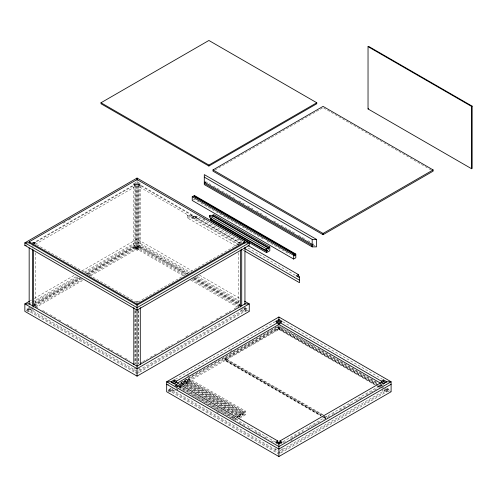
<?xml version="1.0" encoding="UTF-8"?>
<svg xmlns="http://www.w3.org/2000/svg" width="497" height="497" viewBox="0 0 497 497"><rect width="100%" height="100%" fill="white"/><g stroke="black" fill="none" stroke-linecap="round" stroke-linejoin="round"><path stroke-width="0.37" stroke-dasharray="2.48 1.86" d="M235.671 245.841L187.294 217.916L187.294 215.418L191.606 215.418L191.606 216.667L194.843 218.537L194.843 217.288L196.986 216.033L241.989 242.02M194.843 218.537L196.986 217.282L196.986 216.033M174.236 384.902L175.839 383.957M63.15 223.228L65.834 221.674M68.524 220.121L71.208 218.568M133.817 183.673L137.054 181.803L140.291 183.673L140.291 248.45L137.054 250.32L133.817 248.45L133.817 183.673L135.973 184.915L138.135 183.673L138.135 249.699M32.404 243.468L137.054 183.045L241.039 243.083M32.939 243.778L136.513 183.983L136.513 248.761L135.439 249.388L135.439 184.604M241.71 242.219L137.054 302.642L32.404 242.219L34.541 243.48L35.641 242.847L35.641 244.381M35.212 244.338L135.973 186.164L133.817 184.915M135.973 249.699L135.973 183.673L138.135 184.915L138.675 184.604L138.675 249.388L137.594 248.761L137.594 183.983L240.498 243.393M215.021 169.999L322.385 108.017M193.321 199.862L194.402 199.241L264.249 239.566M30.224 300.784L31.572 300.008M34.256 298.461L74.569 275.183M81.962 270.915L137.054 239.107L192.153 270.915M29.168 303.891L31.845 302.344M32.516 301.952L76.743 276.419M84.117 272.163L137.054 241.598L189.997 272.163M34.417 302.101L78.072 276.897M84.788 273.021L133.817 244.717L134.898 245.338L86.54 273.257M34.15 303.499L79.153 277.519M79.694 277.835L34.02 304.201L34.56 304.512L34.56 306.009M87.081 273.567L135.439 245.648L185.71 274.673M244.686 307.475L247.102 308.873L247.102 310.116L137.054 373.651L27.006 310.116L27.006 308.873L29.429 307.475M34.119 304.767L80.228 278.146M87.199 274.12L137.054 245.338L187.164 274.269M34.02 305.444L80.384 278.68M87.733 274.437L136.513 246.27M26.192 310.588L30.764 307.947M34.417 305.841L81.291 278.78M88.398 274.673L138.675 245.648L187.704 273.953M31.845 308.569L28.087 310.743L28.087 308.252L137.054 371.16L246.021 308.252L246.021 310.743L242.263 308.569M35.865 306.251L82.104 279.556M89.479 275.301L138.135 247.208M138.675 246.897L139.21 246.58M27.006 311.364L29.168 311.364L32.516 309.432M35.231 307.86L83.446 280.028M90.814 275.773L137.054 249.072L183.294 275.773M137.594 248.761L138.135 248.45M34.56 309.494L32.404 310.743L32.404 307.749M135.973 302.021L137.054 301.399L138.135 302.021M238.473 242.847L239.548 242.219L239.548 243.468L238.473 242.847L238.473 245.145M140.148 363.145L142.161 361.984M142.838 361.592L147.534 358.884M150.224 357.331L156.269 353.839M160.972 351.124L164.327 349.186M164.998 348.801L167.017 347.633M167.688 347.248L172.384 344.533M177.087 341.818L181.119 339.494M185.822 336.78L188.506 335.226M191.19 333.673L193.88 332.126M194.551 331.735L197.234 330.188M201.937 327.473L205.969 325.144M210.672 322.429L213.356 320.882M216.046 319.329L222.091 315.837M225.445 313.899L230.819 310.799M234.174 308.861L238.206 306.531M133.817 369.296L135.973 368.047M247.102 308.873L137.054 372.408L27.006 308.873M175.416 379.236L275.531 321.435M186.996 376.285L189.686 374.738M229.981 351.472L231.993 350.304M177.199 383.814L175.857 384.591L175.857 385.834L177.87 384.672M386.921 388.095L388.934 389.263L388.934 390.505L278.892 454.041L168.843 390.505L168.843 389.263L170.856 388.095M174.882 385.771L177.33 384.361M180.641 382.448L278.892 325.728L315.794 347.03M180.554 383.119L277.27 327.281M168.029 390.977L172.341 388.486M174.907 387.001L178.634 384.852M179.305 384.467L279.966 326.349L279.966 330.083L282.128 328.84M173.012 389.344L169.918 391.127L169.918 388.635L277.55 450.773M177.031 387.026L179.709 385.479M180.38 385.088L279.966 327.591M281.047 326.97L280.507 327.281L377.223 383.119M179.628 386.144L180.709 385.523L180.709 386.144M182.865 384.274L183.946 383.653L240.051 416.045L240.051 416.666L238.97 417.287L234.553 414.74M186.102 382.41L187.183 381.783L243.288 414.175L243.288 414.796L242.207 415.424L185.027 382.41L185.027 379.919L245.443 414.796L245.443 411.062L189.338 378.671L189.338 382.41L182.865 386.144M278.873 328.846L375.092 384.405L278.892 328.834L224.93 359.996L321.149 415.548L224.948 359.983M168.123 391.754L170.999 391.754L173.683 390.207M179.038 387.107L181.094 385.921M181.722 385.56L278.892 329.461L374.713 384.79M174.236 391.127L175.317 390.505M176.392 389.884L177.69 389.139M182.219 386.517L179.628 388.014L179.628 385.523M232.497 418.536L234.112 417.604L234.112 418.847L234.652 418.536L234.652 417.287M244.362 412.932L188.264 380.54L188.264 379.292L244.362 411.684L244.362 412.932L243.822 413.243L243.822 411.994L241.126 413.554L241.126 414.796L240.585 415.113L184.486 382.721L184.486 381.472L242.207 414.796L243.288 414.175M244.362 411.684L245.443 411.062M236.814 417.915L235.733 418.536L178.013 385.212L178.013 386.455L234.112 418.847M240.051 416.045L238.97 416.666L181.25 383.342M187.947 392.816L235.733 420.406L237.678 419.282M245.443 414.796L238.97 418.536L238.97 414.796M282.899 441.758L381.926 384.591L381.926 385.834L382.46 385.523L382.46 384.274M283.327 442.759L286.682 440.82M290.714 438.491L297.43 434.614M298.101 434.229L303.474 431.129M307.506 428.799L313.551 425.308M314.222 424.923L320.267 421.431M323.622 419.493L329.666 416.001M332.356 414.455L336.382 412.125M339.743 410.187L345.788 406.695M348.472 405.148L352.503 402.818M355.864 400.88L361.909 397.389M365.935 395.065L369.967 392.736M370.638 392.35L378.024 388.082M276.73 449.058L275.655 449.679L275.655 448.188M290.447 441.137L292.87 439.739M381.926 388.325L383.541 387.393M278.892 451.549L387.859 388.635L387.859 391.127L383.429 388.573M388.934 389.263L278.892 452.798L168.843 389.263M138.116 184.903L140.291 183.673L139.21 184.294L139.21 249.072M140.291 184.915L138.116 186.151L239.548 244.71M191.606 216.667L195.924 216.667L196.986 217.282M187.294 217.916L195.924 217.916L240.026 243.375M32.044 242.847L33.479 242.847M241.592 309.432L244.946 311.364L246.382 311.364M166.681 384.274L168.843 384.274M384.1 390.207L386.778 391.754L388.934 391.754M323.727 108.017L431.092 169.999M205.373 181.461L210.734 184.555M213.418 186.102L219.444 189.587M222.128 191.134L228.16 194.613M228.825 194.998L235.528 198.868M238.877 200.807L244.238 203.9M247.593 205.833L252.954 208.926M256.303 210.865L262.335 214.344M265.013 215.891L269.032 218.214M273.729 220.923L278.419 223.631M281.097 225.178L295.839 233.689M298.523 235.236L304.549 238.722M307.904 240.654L309.911 241.815M313.141 244.922L315.154 246.09M266.932 241.12L289.77 254.302M202.9 218.568L205.59 220.121M238.51 239.132L241.2 240.678M191.606 215.418L194.843 217.288M248.046 248.003L295.491 275.394M187.294 215.418L238.355 244.903M243.058 250.109L244.406 250.886M282.917 321.826L382.361 379.236M199.539 275.183L239.852 298.461M197.365 276.419L239.585 300.797M188.649 272.636L140.291 244.717L139.21 245.338L187.568 273.257M196.035 276.897L241.039 302.878M318.167 348.403L378.024 382.963M380.485 384.38L382.895 385.771M194.961 277.519L239.958 303.499M379.907 384.672L381.926 385.834M194.42 277.835L240.088 304.201M376.726 383.454L277.811 326.349L277.811 330.083L275.655 328.84L275.655 327.343M379.41 385.007L382.448 386.778L382.448 388.027M385.579 388.567L391.096 391.754M193.88 278.146L241.039 305.369M377.77 384.703L278.873 327.604L224.93 358.747L322.485 415.076M378.434 385.088L381.777 387.014M137.594 246.27L186.375 274.437M193.724 278.68L241.169 306.071M277.811 327.591L382.758 388.182M192.824 278.78L239.691 305.841M243.344 307.947L249.258 311.364M379.795 387.088L377.788 385.933L379.77 387.101M377.124 386.169L379.124 387.331M134.898 246.58L135.439 246.897M135.973 247.208L184.635 275.301M192.004 279.556L238.243 306.251M381.926 390.195L383.541 391.127M135.973 248.45L136.513 248.761M190.662 280.028L237.535 307.084M239.548 309.494L241.71 310.743L241.71 309.196M35.641 242.847L34.56 242.219L34.56 243.468M323.156 414.84L224.93 358.126L224.948 360.605L321.174 416.157M325.827 416.38L327.163 417.151M323.156 415.461L326.498 417.387M224.93 359.368L322.485 415.697M323.156 416.082L326.498 418.014M321.839 416.542L325.852 418.859M243.822 411.994L187.723 379.602L187.723 380.851L243.822 413.243M185.027 381.162L243.288 414.796M181.79 383.032L240.051 416.666M223.196 408.186L181.79 384.274L181.79 381.783L242.207 416.666L242.207 412.932M223.607 408.422L232.956 413.821M179.889 385.672L235.479 417.766M275.549 442.144L175.317 384.274L175.317 385.523L185.797 391.574M238.858 422.208L244.903 425.699M248.258 427.637L250.948 429.184M254.973 431.514L261.018 435.005M264.379 436.944L268.405 439.267M271.095 440.82L274.45 442.759M35.902 306.531L37.921 307.699M42.618 310.414L47.321 313.122M50.011 314.676L56.049 318.167M58.739 319.72L61.423 321.267M66.797 324.367L72.171 327.473M74.861 329.02L77.544 330.573M81.576 332.903L88.292 336.78M91.647 338.718L94.337 340.271M95.008 340.656L97.021 341.818M100.382 343.756L103.065 345.309M107.768 348.024L110.452 349.577M111.123 349.963L113.142 351.124M116.497 353.063L119.187 354.616M119.858 355.001L121.871 356.169M125.232 358.107L129.257 360.431M176.392 388.635L177.727 389.406M216.549 411.82L218.972 413.218M281.047 449.058L282.128 449.679L282.128 446.691M138.135 368.047L140.291 369.296M386.778 389.263L386.778 391.754M383.541 383.653L383.541 385.15M313.265 243.747L313.265 244.996M279.966 452.171L279.966 453.419M278.892 326.97L278.892 329.461M244.946 307.332L244.946 311.364M240.585 415.113L240.585 413.864L237.889 415.424L237.889 416.666L237.349 416.977L237.349 415.734M239.548 304.512L239.548 306.009M238.473 252.824L238.473 308.103M235.733 418.163L235.733 420.406M195.924 216.667L195.924 217.916M187.183 381.162L187.183 379.919L186.102 379.292L186.102 384.274M187.183 381.783L187.183 382.41M183.946 383.032L183.946 381.783L182.865 381.162L182.865 384.653M183.946 383.653L183.946 384.274M178.553 384.902L178.553 386.144M177.472 385.523L177.472 386.772M176.392 384.902L176.392 386.144M170.999 389.263L170.999 391.754M138.675 310.519L138.675 363.729M138.135 310.662L138.135 363.897M138.135 371.787L138.135 373.03M137.054 180.554L137.054 250.32M137.054 301.399L137.054 303.891M135.973 310.662L135.973 363.897M135.973 371.787L135.973 373.03M135.439 310.519L135.439 363.729M134.898 184.294L134.898 249.072M134.898 310.83L134.898 364.04M35.641 252.824L35.641 308.103M32.939 244.549L32.939 246.854M29.168 307.332L29.168 311.364M325.852 418.238L323.845 417.076L325.827 418.25"/><path stroke-width="0.75" d="M277.829 322.596L275.655 321.366L278.892 319.496L282.128 321.366L279.966 322.609L279.966 323.858L278.892 323.236L277.829 323.845L277.829 322.596L176.392 381.162L176.392 382.41L174.236 383.653L170.999 381.783L166.681 381.783L166.681 391.754L278.892 456.532L391.096 391.754L391.096 381.783L278.892 317.005L166.681 381.783L278.892 446.567L391.096 381.783L386.778 381.783L383.541 383.653L381.385 382.41L279.948 440.969L279.948 442.218L278.892 442.827L277.811 442.206L276.189 443.138M383.541 379.919L383.541 381.162L381.404 382.417L381.404 381.174L383.541 379.919L386.778 381.783M100.997 102.755L208.889 40.468L316.775 102.755L316.775 103.755L208.889 166.041L100.997 103.755L100.997 102.755L208.889 165.047L316.775 102.755M137.054 178.063L24.85 242.847L24.85 245.338L137.054 310.116L249.258 245.338L249.258 242.847L137.054 178.063L137.054 180.2M29.168 241.846L137.054 179.56L244.946 241.846L244.946 242.847L137.054 305.133L29.168 242.847L29.168 241.846L137.054 304.139L244.946 241.846M368.035 46.662L368.575 46.351L472.15 106.147L472.15 168.44L471.61 168.75L368.035 108.949L368.035 46.662L471.61 106.457L472.15 106.147M213.008 169.918L323.056 106.383L433.104 169.918L433.104 171.161L323.056 234.696L213.008 171.161L213.008 169.918L323.056 233.453L433.104 169.918M205.373 182.703L204.292 183.331L312.184 245.617M192.24 196.75L193.321 196.122L294.74 254.675L294.74 255.924L295.274 255.613L295.274 254.365L193.861 195.812L194.402 195.501L295.814 254.054L295.814 257.794L293.659 259.036L192.24 200.484L192.24 196.75L293.659 255.303L294.74 254.675M29.553 301.176L24.85 303.891L24.85 311.364L137.054 376.142L249.258 311.364L249.258 303.891L244.555 301.176M368.035 108.949L368.575 108.638M212.617 215.251L213.698 214.629L269.803 247.021L269.803 250.761L266.566 252.625L210.461 220.239L210.461 218.991L266.566 251.383L267.641 250.761L267.641 250.134L266.566 250.761L210.461 218.369L210.461 217.748L209.38 217.121L209.38 215.878L210.461 215.251L211.542 215.878L212.082 215.568L268.181 247.953L268.181 249.202L268.722 248.891L268.722 247.643L212.617 215.251L212.617 216.499M210.461 218.991L211.542 218.369M209.38 215.878L266.566 248.891L268.181 247.953M268.722 247.643L269.803 247.021M295.274 254.365L295.814 254.054M297.343 276.462L298.417 275.841L298.417 274.599L296.262 275.841L299.498 277.711M170.999 381.783L174.236 379.919L176.392 381.162M171.645 382.659L174.236 381.162L277.811 440.963L277.811 442.206M276.301 322.236L278.892 320.739L281.476 322.236M176.392 382.41L175.317 383.032L172.44 383.032M177.317 383.119L278.892 324.479L381.124 383.504M277.811 440.963L275.655 442.206L278.892 444.076L282.128 442.206L279.948 440.969M391.096 384.274L278.892 449.058L166.681 384.274M204.292 177.1L312.184 239.386L316.502 239.386L316.502 246.866L312.184 246.866L204.292 184.573L204.292 174.609L316.502 239.386M29.882 242.847L24.85 242.847L137.054 307.624L249.258 242.847L243.505 242.847M24.85 245.338L26.291 245.338M382.46 383.032L384.622 383.032M279.948 442.218L281.582 443.144M204.292 182.082L312.594 244.611M293.261 254.452L295.274 255.613M265.64 249.6L267.641 250.761M248.04 245.512L298.417 274.599M298.417 275.841L299.498 276.462L299.498 282.694L245.077 251.271M245.077 248.78L299.498 280.202M383.541 381.162L386.132 382.659M279.966 322.609L381.404 381.174M471.61 106.457L471.61 168.75M323.056 233.453L323.056 234.696M312.184 239.386L312.184 246.866M293.659 255.303L293.659 259.036M278.892 317.005L278.892 324.479M278.892 442.827L278.892 456.532M266.566 248.891L266.566 250.761M266.566 251.383L266.566 252.625M244.946 247.177L244.946 304.245M241.71 249.047L241.71 306.115M240.629 249.966L240.629 307.034M208.889 165.047L208.889 166.041M174.236 379.919L174.236 381.162M140.291 307.593L140.291 364.668M137.054 304.139L137.054 310.116M137.054 310.234L137.054 376.142M133.817 307.593L133.817 364.668M33.479 249.966L33.479 307.034M32.404 249.047L32.404 306.115M29.168 247.947L29.168 304.245M244.946 303.891L137.054 366.177L29.168 303.891L24.85 303.891L137.054 368.668L249.258 303.891L244.946 303.891"/></g></svg>
